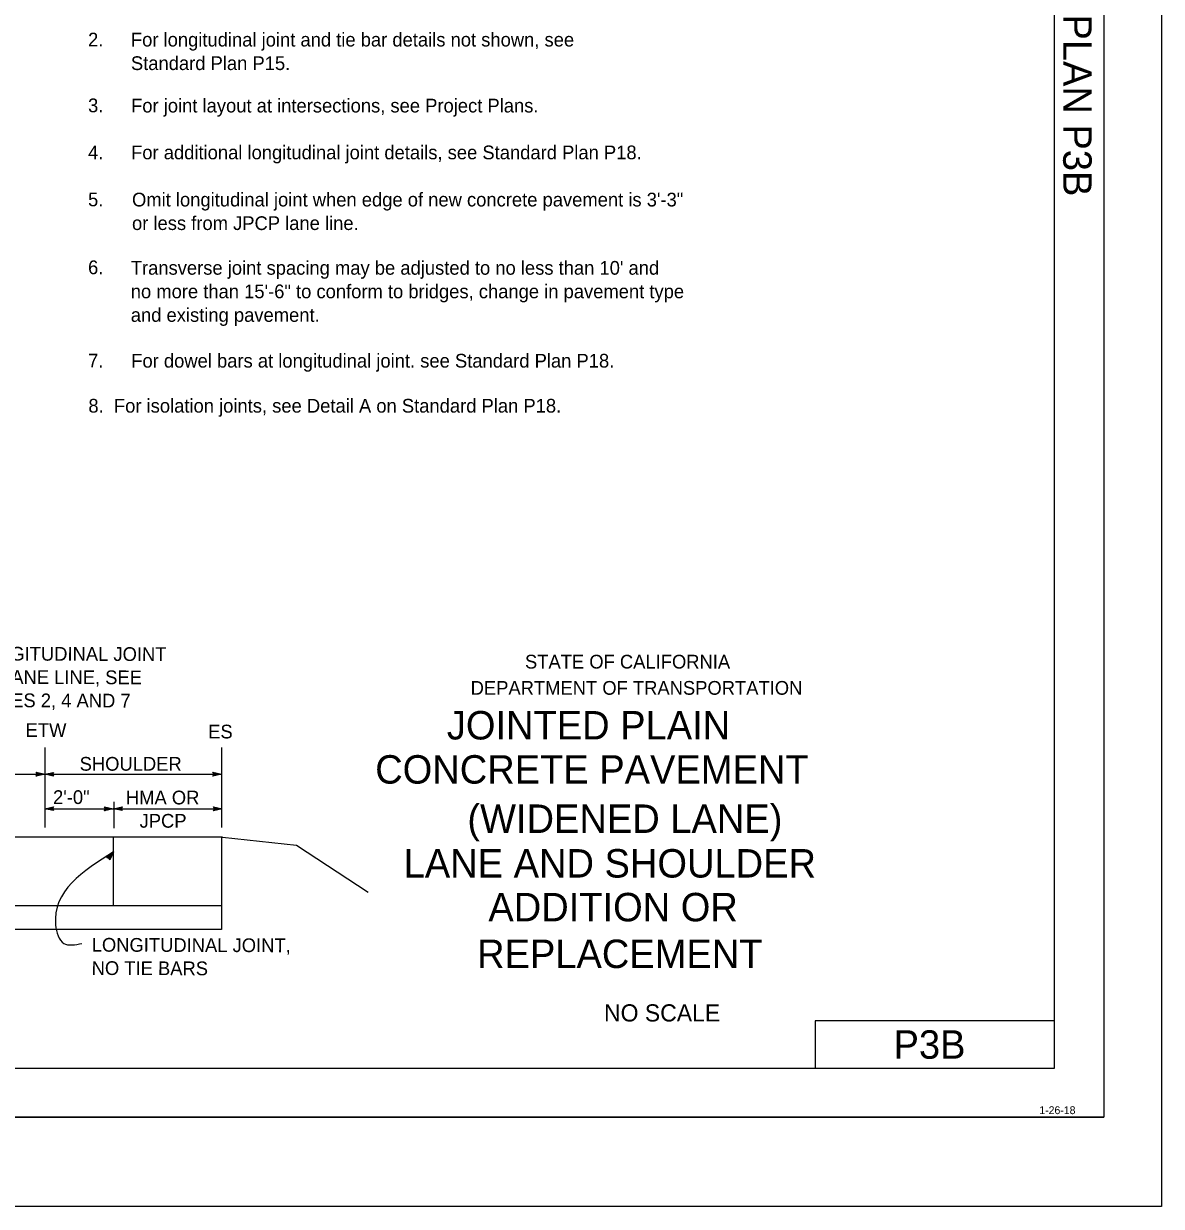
# Model space of a CAD drawing. Extents: x -894 to 866, y -476 to 714.
# Drawn here: x 286 to 866, y -476 to 126 of the extents above; entities that cross this region are included whole.
import ezdxf

# ---------------------------------------------------------------- set-up
doc = ezdxf.new("R2010")
doc.units = 0
for name, color, linetype in [('10 Sheet Format', 7, 'Continuous'), ('56 Stage 3 Anno', 7, 'Continuous'), ('57 Undefined', 7, 'Continuous'), ('60 Nongeo Data', 7, 'Continuous')]:
    doc.layers.add(name, color=color, linetype=linetype)

msp = doc.modelspace()

# ---------------------------------------------------------------- linework, layer by layer
at = {"layer": '10 Sheet Format'}
for p, q in [((836.57, 668.96), (836.57, -431.04)), ((836.58, 668.97), (836.58, -431.03)), ((836.59, 668.97), (836.59, -431.03)), ((811.55, -406.04), (811.55, 643.96)), ((811.54, -381.95), (689.5, -381.95)), ((689.5, -381.95), (689.5, -406.04)), ((-813.45, -406.04), (811.55, -406.04)), ((-863.43, -431.04), (836.57, -431.04))]:
    msp.add_line(p, q, dxfattribs=at)
for points in [[(-894.04, 713.55), (865.96, 713.55), (865.96, -476.45), (-894.04, -476.45)], [(-863.43, 668.96), (836.59, 668.96), (836.59, -431.03), (-863.43, -431.03)]]:
    msp.add_lwpolyline(points, close=True, dxfattribs=at)
at = {"layer": '56 Stage 3 Anno'}
for p, q in [((297.09, -242.69), (297.09, -283.36)), ((297.09, -246.49), (297.09, -246.63)), ((387.09, -242.69), (387.09, -283.36)), ((198.85, -256.3), (387.09, -256.3)), ((292.71, -255.31), (292.71, -255.31)), ((292.71, -257.28), (292.71, -257.28)), ((297.03, -256.31), (297.03, -256.31)), ((297.14, -256.3), (297.14, -256.3)), ((301.45, -255.33), (301.45, -255.33)), ((301.45, -257.3), (301.45, -257.3)), ((382.63, -255.31), (382.63, -255.31)), ((382.63, -257.28), (382.63, -257.28)), ((387.06, -256.3), (387.06, -256.3)), ((332.15, -270.3), (332.15, -283.79)), ((297.06, -273.86), (297.06, -273.86)), ((301.49, -272.88), (301.49, -272.88)), ((301.49, -274.85), (301.49, -274.85)), ((327.52, -272.91), (327.52, -272.91)), ((327.52, -274.88), (327.52, -274.88)), ((331.95, -273.9), (331.95, -273.9)), ((332.11, -273.86), (332.11, -273.86)), ((336.54, -272.88), (336.54, -272.88)), ((336.54, -274.85), (336.54, -274.85)), ((382.99, -272.91), (382.99, -272.91)), ((382.99, -274.88), (382.99, -274.88)), ((387.42, -273.9), (387.42, -273.9)), ((387.09, -288.36), (387.09, -335.36)), ((328.56, -298.73), (328.56, -298.73)), ((330.11, -299.95), (330.11, -299.95)), ((332.07, -295.86), (332.07, -295.86))]:
    msp.add_line(p, q, dxfattribs=at)
for points in [[(292.71, -255.31), (297.14, -256.3), (292.71, -257.28), (292.87, -257.02), (296.11, -256.3), (292.87, -255.57), (293.02, -255.83), (295.1, -256.3), (293.03, -256.76), (293.18, -256.5), (294.08, -256.3), (293.18, -256.1), (293.3, -256.3), (292.71, -257.28), (293.3, -256.3)], [(301.45, -257.3), (297.03, -256.31), (301.45, -255.33), (301.3, -255.59), (298.05, -256.3), (301.3, -257.03), (301.14, -256.77), (299.06, -256.31), (301.14, -255.85), (300.98, -256.11), (300.08, -256.31), (300.99, -256.51), (300.86, -256.31), (301.45, -255.33), (300.86, -256.31)], [(382.63, -255.31), (387.06, -256.3), (382.63, -257.28), (382.79, -257.02), (386.04, -256.3), (382.79, -255.57), (382.95, -255.83), (385.02, -256.3), (382.95, -256.76), (383.11, -256.49), (384, -256.29), (383.1, -256.09), (383.23, -256.3), (382.63, -257.28), (383.23, -256.3)], [(301.49, -274.85), (297.06, -273.86), (301.49, -272.88), (301.33, -273.14), (298.09, -273.86), (301.33, -274.59), (301.17, -274.33), (299.1, -273.87), (301.17, -273.41), (301.01, -273.67), (300.12, -273.87), (301.02, -274.07), (300.9, -273.86), (301.49, -272.88), (300.9, -273.86)], [(327.52, -272.91), (331.95, -273.9), (327.52, -274.88), (327.68, -274.62), (330.93, -273.9), (327.68, -273.17), (327.84, -273.43), (329.91, -273.9), (327.84, -274.36), (328, -274.1), (328.89, -273.9), (327.99, -273.7), (328.11, -273.9), (327.52, -274.88), (328.11, -273.9)], [(336.54, -274.85), (332.11, -273.86), (336.54, -272.88), (336.38, -273.14), (333.14, -273.86), (336.39, -274.59), (336.23, -274.33), (334.15, -273.87), (336.23, -273.41), (336.07, -273.67), (335.17, -273.87), (336.07, -274.07), (335.95, -273.86), (336.54, -272.88), (335.95, -273.86)], [(382.99, -272.91), (387.42, -273.9), (382.99, -274.88), (383.15, -274.62), (386.39, -273.9), (383.15, -273.17), (383.3, -273.43), (385.38, -273.9), (383.3, -274.36), (383.46, -274.1), (384.36, -273.9), (383.46, -273.7), (383.58, -273.9), (382.99, -274.88), (383.58, -273.9)], [(328.56, -298.73), (332.07, -295.86), (330.11, -299.95), (330, -299.67), (331.44, -296.67), (328.86, -298.77), (329.16, -298.81), (330.81, -297.47), (329.89, -299.38), (329.78, -299.1), (330.18, -298.27), (329.47, -298.85), (329.7, -298.88), (330.11, -299.95), (329.7, -298.88)]]:
    msp.add_lwpolyline(points, close=True, dxfattribs=at)
at = {"layer": '60 Nongeo Data'}
for p, q in [((297.09, -273.88), (387.09, -273.88)), ((387.62, -288.36), (72.09, -288.36)), ((332.1, -323.36), (332.1, -288.36)), ((387.62, -288.36), (425.26, -292.5)), ((425.26, -292.5), (461.77, -316.39)), ((387.09, -323.36), (72.09, -323.36)), ((387.09, -335.36), (72.09, -335.36))]:
    msp.add_line(p, q, dxfattribs=at)
msp.add_spline([(332.03, -295.8), (302.56, -333.04), (306.72, -342.47), (315.99, -342.47)], degree=3, dxfattribs=at)

# ---------------------------------------------------------------- texts
at = {"layer": '10 Sheet Format'}
msp.add_text('2018 STANDARD PLAN P3B', height=14.5, rotation=270, dxfattribs=at).set_placement((815.95, 291.37))
for s, height, p in [('STATE OF CALIFORNIA', 7, (541.71, -202.44)), ('DEPARTMENT OF TRANSPORTATION', 7, (514.02, -215.8)), ('JOINTED PLAIN ', 14.5, (501.89, -238.58)), ('CONCRETE PAVEMENT', 14.5, (465.39, -261.08)), ('(WIDENED LANE)', 14.5, (512.36, -286.19)), ('LANE AND SHOULDER', 14.5, (479.88, -308.93)), ('ADDITION OR', 14.5, (523.05, -331.24)), ('REPLACEMENT', 14.5, (517.29, -355.04)), ('NO SCALE', 8.75, (581.99, -382.26)), ('1-26-18', 4, (803.77, -429.46))]:
    msp.add_text(s, height=height, dxfattribs=at).set_placement(p)
at = {"layer": '57 Undefined'}
for s, p in [('2.', (319.07, 114.51)), ('3.', (319.07, 80.99)), ('4.', (319.07, 57.04)), ('5.', (319.07, 33.08)), ('6.', (319.07, -1.52)), ('7.', (319.09, -49.05)), ('LONGITUDINAL JOINT', (260.21, -198.32)), ('AT LANE LINE, SEE', (260.17, -210.2)), ('NOTES 2, 4 AND 7', (260.14, -222.07)), ('LONGITUDINAL JOINT,', (320.93, -346.67)), ('NO TIE BARS', (320.9, -358.54))]:
    msp.add_text(s, height=7, rotation=359.82385, dxfattribs=at).set_placement(p)
for s, p in [('For longitudinal joint and tie bar details not shown, see', (340.92, 114.48)), ('Standard Plan P15.', (340.92, 102.48)), ('For joint layout at intersections, see Project Plans.', (341, 80.87)), ('For additional longitudinal joint details, see Standard Plan P18.', (341, 57.01)), ('Omit longitudinal joint when edge of new concrete pavement is 3\'-3"', (341.48, 32.98)), ('or less from JPCP lane line.', (341.48, 20.98)), ("Transverse joint spacing may be adjusted to no less than 10' and", (340.84, -1.79)), ('no more than 15\'-6" to conform to bridges, change in pavement type', (340.84, -13.79)), ('and existing pavement.', (340.84, -25.79)), ('For dowel bars at longitudinal joint. see Standard Plan P18.', (341.08, -49.12)), ('8.  For isolation joints, see Detail A on Standard Plan P18.', (319.25, -72.06)), ('ETW', (287.26, -237.3)), ('ES', (380.28, -238.05)), ('SHOULDER', (314.79, -254.49)), ('2\'-0"', (301.25, -271.47)), ('HMA OR', (338.36, -271.66)), ('JPCP', (345.34, -283.53))]:
    msp.add_text(s, height=7, dxfattribs=at).set_placement(p)
at = {"layer": '60 Nongeo Data'}
msp.add_text('P3B', height=14.5, dxfattribs=at).set_placement((729.51, -401.24))

doc.saveas('drawing.dxf')
